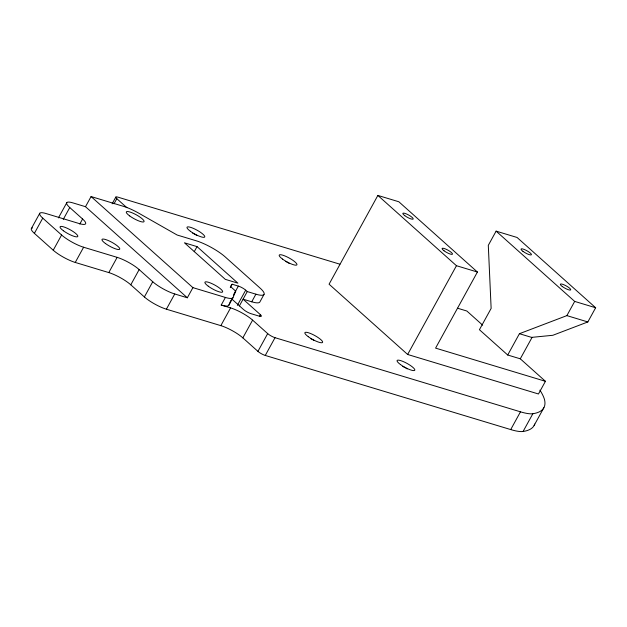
<?xml version="1.0" encoding="UTF-8"?>
<svg xmlns="http://www.w3.org/2000/svg" width="627" height="627" viewBox="0 0 627 627"><rect width="100%" height="100%" fill="white"/><g stroke="black" fill="none" stroke-linecap="round" stroke-linejoin="round"><path stroke-width="0.94" d="M91.08 196.557L192.912 287.636L187.332 297.778L85.499 206.698L91.08 196.557L123.574 206.369A21.961 4.867 28.8 0 1 137.948 212.725L177.127 235.015L196.188 240.776A23.465 5.196 28.8 0 1 225.187 256.898L260.056 288.075A23.465 5.196 28.8 0 1 255.902 294.181L247.265 291.571L245.69 290.168A5.933 1.317 28.8 0 0 238.354 286.092L232.131 284.211L230.493 286.508L235.697 291.163L232.97 297.715A21.961 4.867 28.8 0 1 225.406 297.449L221.221 305.059A21.961 4.867 28.8 0 0 228.784 305.325L230.838 300.411M31.397 228.502L39.76 213.282M534.729 424.04A170.348 37.738 28.8 0 1 523.09 431.47A43.874 9.718 28.8 0 1 510.715 429.573L265.268 355.446A5.933 1.317 28.8 0 1 257.932 351.363L242.845 337.875A17.807 3.942 28.8 0 0 220.837 325.64L166.39 309.197A17.807 3.942 28.8 0 1 144.382 296.963L130.792 284.815A17.807 3.942 28.8 0 0 108.785 272.58L75.248 262.447A17.807 3.942 28.8 0 1 53.24 250.22L34.383 233.354L42.746 218.133A17.807 3.942 28.8 0 1 45.896 213.501L79.441 223.627A17.807 3.942 28.8 0 0 82.584 218.995L69.769 207.537A17.807 3.942 28.8 0 1 72.92 202.897L85.499 206.698M58.421 217.898L66.791 202.686M63.264 219.372L69.769 207.537M53.24 250.22L61.603 235L42.746 218.133M79.801 224.066L82.584 218.995M75.248 262.447L83.61 247.234L117.155 257.36A17.807 3.942 28.8 0 1 139.163 269.594L152.745 281.75A17.807 3.942 28.8 0 0 174.753 293.977L187.332 297.778M112.115 203.83L115.83 197.066M114.036 203.751L116.826 198.681A5.933 1.317 28.8 0 1 117.876 197.137L339.897 264.194M108.785 272.58L117.155 257.36M130.792 284.815L139.163 269.594M144.382 296.963L152.745 281.75M194.245 251.686L197.035 246.615L184.456 242.814L225.32 279.36L237.892 283.161L197.035 246.615M166.39 309.197L174.753 293.977M230.266 287.589L232.131 284.211M234.177 293.702L238.354 286.092M233.377 295.395L235.697 291.163M228.784 305.325L232.97 297.715M220.837 325.64L230.595 307.888A17.807 3.942 28.8 0 1 252.603 320.123L267.69 333.611A5.933 1.317 28.8 0 0 275.026 337.687L520.473 411.821A43.874 9.718 28.8 0 0 532.856 413.718A170.348 37.738 28.8 0 0 544.432 399.321A165.732 36.719 28.8 0 0 539.918 390.151M237.327 305.388L245.69 290.168M239.365 305.945L247.265 291.571M259.437 316.337L260.37 314.644L243.08 299.181L251.725 301.791L255.902 294.181M263.983 294.471L259.805 302.081A23.465 5.196 28.8 0 1 251.725 301.791M242.845 337.875L252.603 320.123M257.932 351.363L267.69 333.611M265.268 355.446L275.026 337.687M545.435 381.302L435.585 348.118L477.413 272.032L398.835 201.761L377.869 195.428L329.073 284.196L407.644 354.474L538.468 393.983L545.435 381.302L520.292 358.809L507.713 355.015L479.428 329.716L491.137 308.406L488.3 245.337L496.106 231.136L517.071 237.468L595.65 307.747L587.844 321.949L552.842 335.288L531.586 337.381M407.644 354.474L456.448 265.707L377.869 195.428M507.713 355.015L519.422 333.705L566.879 315.616L587.844 321.949M520.292 358.809L532.002 337.506L519.422 333.705M566.879 315.616L574.685 301.415L496.106 231.136M510.715 429.573L520.473 411.821M523.09 431.47L532.856 413.718M534.118 425.451L543.883 407.699M456.448 265.707L477.413 272.032M574.685 301.415L595.65 307.747M457.553 308.21L466.856 311.023L482.665 325.162M192.912 287.636L225.406 297.449M221.221 305.059L230.595 307.888M231.52 298.773L243.597 309.581A5.933 1.317 28.8 0 0 250.933 313.657L259.319 316.188A5.933 1.317 28.8 0 0 260.37 314.644M116.826 198.681L126.881 207.678M34.383 233.354A17.807 3.942 28.8 0 1 32.502 227.946M83.61 247.234A17.807 3.942 28.8 0 1 61.603 235M192.599 233.103A10.095 2.234 28.8 0 1 197.168 235.642M310.467 338.517A10.095 2.234 28.8 0 1 312.019 339.309M312.787 339.724A10.095 2.234 28.8 0 1 314.307 340.602M402.644 366.356A10.095 2.234 28.8 0 1 404.971 367.563M405.732 368.002A10.095 2.234 28.8 0 1 407.213 368.895M285.559 261.326A10.095 2.234 28.8 0 1 289.345 263.481M404.76 215.664A5.933 1.317 28.8 0 0 413.185 219.042A5.933 1.317 28.8 0 0 406.045 213.776A5.933 1.317 28.8 0 0 404.76 215.664M129.695 215.931A10.095 2.234 28.8 0 0 144.022 221.668A10.095 2.234 28.8 0 0 131.882 212.71A10.095 2.234 28.8 0 0 129.695 215.931M208.274 286.202A10.095 2.234 28.8 0 0 222.593 291.947A10.095 2.234 28.8 0 0 210.46 282.989A10.095 2.234 28.8 0 0 208.274 286.202M562.286 286.515A5.933 1.317 28.8 0 0 570.711 289.893A5.933 1.317 28.8 0 0 563.571 284.627A5.933 1.317 28.8 0 0 562.286 286.515M522.996 251.38A5.933 1.317 28.8 0 0 531.422 254.758A5.933 1.317 28.8 0 0 524.282 249.483A5.933 1.317 28.8 0 0 522.996 251.38M444.049 250.808A5.933 1.317 28.8 0 0 452.475 254.186A5.933 1.317 28.8 0 0 445.335 248.911A5.933 1.317 28.8 0 0 444.049 250.808M282.573 259.108A10.095 2.234 28.8 0 0 296.892 264.853A10.095 2.234 28.8 0 0 284.76 255.894A10.095 2.234 28.8 0 0 282.573 259.108M190.389 231.269A10.095 2.234 28.8 0 0 204.715 237.006A10.095 2.234 28.8 0 0 192.575 228.048A10.095 2.234 28.8 0 0 190.389 231.269M400.441 364.522A10.095 2.234 28.8 0 0 414.76 370.267A10.095 2.234 28.8 0 0 402.628 361.309A10.095 2.234 28.8 0 0 400.441 364.522M308.257 336.683A10.095 2.234 28.8 0 0 322.576 342.428A10.095 2.234 28.8 0 0 310.443 333.462A10.095 2.234 28.8 0 0 308.257 336.683M63.445 230.791A10.095 2.234 28.8 0 0 77.764 236.536A10.095 2.234 28.8 0 0 65.631 227.577A10.095 2.234 28.8 0 0 63.445 230.791M105.375 243.456A10.095 2.234 28.8 0 0 119.694 249.201A10.095 2.234 28.8 0 0 107.562 240.235A10.095 2.234 28.8 0 0 105.375 243.456"/></g></svg>
